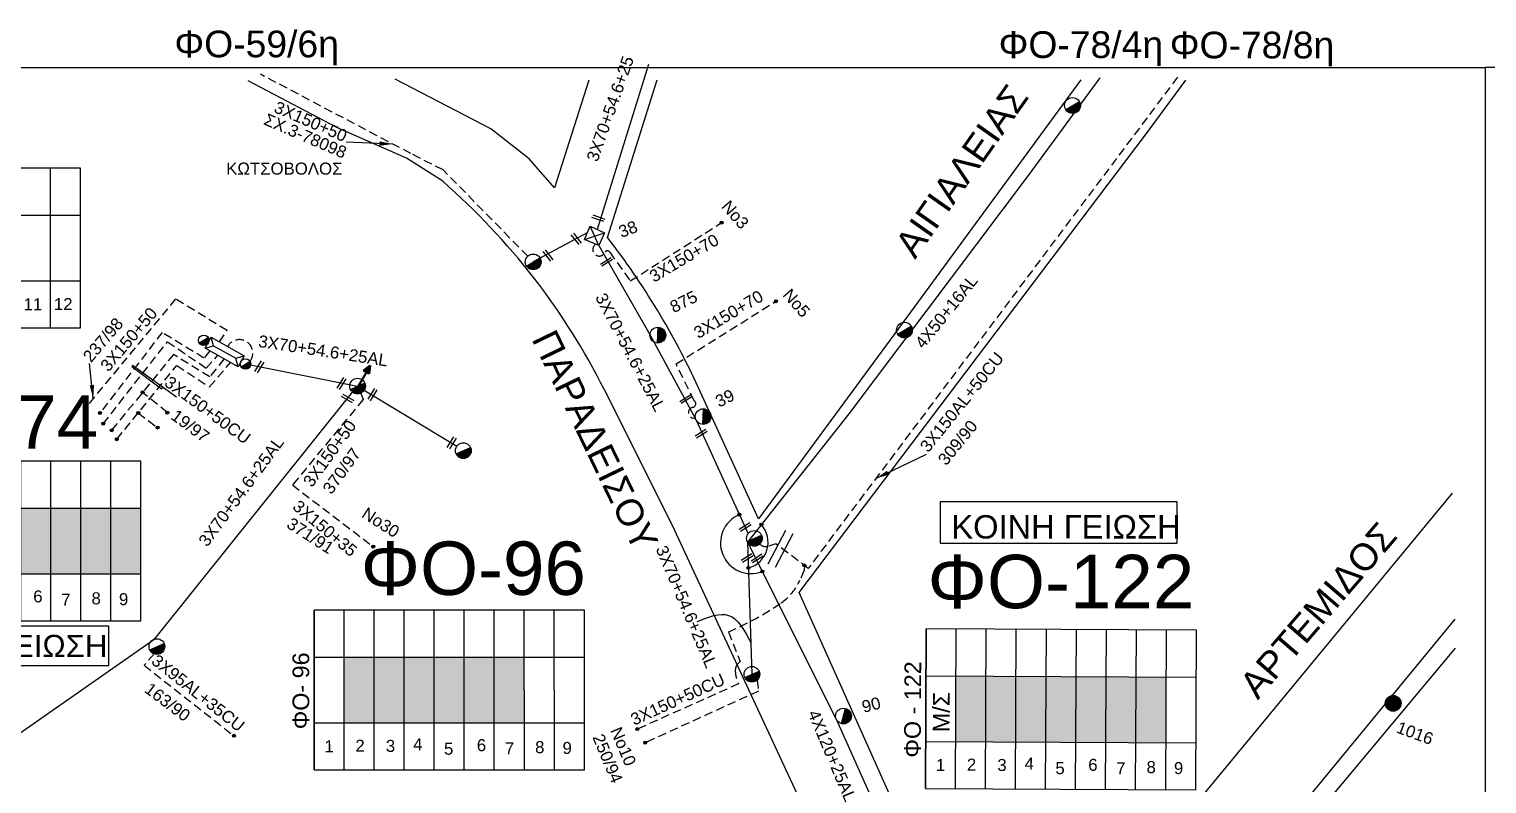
# Model space of a CAD drawing. Header units: millimetres. Extents: x 918 to 3138, y 719 to 1759.
# Drawn here: x 2747.2 to 2965.6, y 1638 to 1751 of the extents above; entities that cross this region are included whole.
import ezdxf
from ezdxf.enums import TextEntityAlignment as Align

# ---------------------------------------------------------------- set-up
doc = ezdxf.new("R2010")
doc.units = ezdxf.units.MM
doc.header["$LTSCALE"] = 0.5
doc.linetypes.add('DASHED', pattern=[19.05, 12.7, -6.35])
for name, color, linetype in [('Άγνωστα', 7, 'Continuous'), ('Ασφαλειοκιβώτια Χ.Τ 12 αναχωρήσεων', 7, 'Continuous'), ('Ασφαλειοκιβώτια Χ.Τ 9 αναχωρήσεων', 7, 'Continuous'), ('Γυμνά εναέρια ΧΤ και ΦΟΠ (3Φ)   4x50+16AL', 7, 'Continuous'), ('Επίτονοι', 7, 'Continuous'), ('Επιγραφές - Σχήματα', 7, 'Continuous'), ('Καλώδια ΧΤ   3x150+50AL', 7, 'DASHED'), ('Καλώδια ΧΤ   3x150+50CU', 7, 'DASHED'), ('Καλώδια ΧΤ   3x150+70AL', 7, 'DASHED'), ('Καλώδια ΧΤ   3x150AL+50CU', 7, 'DASHED'), ('Μηχανική τομή', 7, 'Continuous'), ('Στύλος Ξύλινος', 7, 'Continuous'), ('Στύλος Ξύλινος @ 1', 7, 'Continuous'), ('Στύλος ΦΜ', 7, 'Continuous'), ('Στύλος ΦΜ @ 1', 7, 'Continuous'), ('Συνδέσεις', 7, 'Continuous'), ('Συνεστραμμένα ΧΤ   3x70+54.6+25 AL', 7, 'SYN_LINE'), ('Τομή', 7, 'Continuous'), ('Υποσταθμός εναέριος 2 στύλων', 7, 'Continuous'), ('Υποσταθμός πόλεως', 7, 'Continuous'), ('Υπόβαθρο ΔΕΗ', 7, 'Continuous'), ('Υπόγεια καλώδια Παροχών ΧΤ   4x6', 7, 'DASHED')]:
    doc.layers.add(name, color=color, linetype=linetype)
doc.styles.add('arial', font='ARIAL.TTF')
doc.styles.get("Standard").update_dxf_attribs({"font": 'ARIAL.TTF'})
doc.linetypes.add('SYN_LINE', pattern='A,0.5,-0.0001,["/\\/\\/\\/",Standard,S=0.1,R=0,X=0,Y=-0.05],-0.25', length=0.7501)
doc.dimstyles.new('ISO-25', dxfattribs={"dimtxt": 2.5, "dimasz": 2.5, "dimexe": 1.25, "dimexo": 0.625, "dimtad": 1, "dimtxsty": 'Standard', "dimcen": 2.5, "dimadec": 0, "dimazin": 0, "dimtfac": 1, "dimtmove": 0, "dimatfit": 3, "dimfxl": 1, "dimarcsym": 0})

# ---------------------------------------------------------------- blocks, each defined once
blk = doc.blocks.new('ΑΣΦΑΛΕΙΟΚΙΒΩΤΙΟ ΥΠΟΣΤΑΘΜΟΥ 9 ΑΝΑΧΩΡΗΣΕΩΝ')
at = {"layer": 'Ασφαλειοκιβώτια Χ.Τ 9 αναχωρήσεων', "ltscale": 40}
for p, q in [((-23.8, 40.36), (24.02, 40.36)), ((-9.72, 40.36), (-9.72, -40.64)), ((9.94, 40.36), (9.94, -40.64)), ((-23.8, 31.36), (24.02, 31.36)), ((-23.8, 22.36), (24.02, 22.36)), ((-23.8, 13.36), (24.02, 13.36)), ((-23.8, 4.36), (24.02, 4.36)), ((-23.8, -4.64), (24.02, -4.64)), ((-23.8, -13.64), (24.02, -13.64)), ((-23.8, -22.64), (24.02, -22.64)), ((-23.8, -31.64), (24.02, -31.64))]:
    blk.add_line(p, q, dxfattribs=at)
at = {"layer": 'Ασφαλειοκιβώτια Χ.Τ 9 αναχωρήσεων'}
blk.add_lwpolyline([(-23.8, -40.64), (24.02, -40.64), (24.02, 40.36), (-23.8, 40.36)], close=True, dxfattribs=at)
for s, p in [('1', (-18.54, 37.25)), ('2', (-18.39, 27.98)), ('3', (-18.45, 18.85)), ('4', (-17.96, 10.67)), ('5', (-19.3, 1.44)), ('6', (-18.25, -8.4)), ('7', (-19.23, -16.79)), ('8', (-18.84, -25.86)), ('9', (-19.09, -34.08))]:
    blk.add_text(s, height=3.6, rotation=270, dxfattribs=at).set_placement(p)
at = {"layer": 'Ασφαλειοκιβώτια Χ.Τ 9 αναχωρήσεων', "ltscale": 40}
for tag, height, p in [('ΟΝΟΜΑ', 5, (-0.16, 44.31)), ('ΚΕΙΜΕΝΟ 1', 2, (17.06, 35.59)), ('ΚΕΙΜΕΝΟ 2', 2, (17.06, 26.88)), ('ΚΕΙΜΕΝΟ 3', 2, (17.06, 17.69)), ('ΚΕΙΜΕΝΟ 4', 2, (17.06, 8.71)), ('ΚΕΙΜΕΝΟ 5', 2, (17.06, -0.13)), ('ΚΕΙΜΕΝΟ 6', 2, (17.06, -9.05)), ('ΚΕΙΜΕΝΟ 7', 2, (17.06, -18.13)), ('ΚΕΙΜΕΝΟ 8', 2, (17.06, -26.85)), ('ΚΕΙΜΕΝΟ 9', 2, (17.06, -35.99)), ('ΣΧ', 2, (-0.1, -42.64))]:
    blk.add_attdef(tag, text='', height=height, dxfattribs=at).set_placement(p, align=Align.MIDDLE_CENTER)
blk = doc.blocks.new('ΑΣΦΑΛΕΙΟΚΙΒΩΤΙΟ ΥΠΟΣΤΑΘΜΟΥ 12 ΑΝΑΧΩΡΗΣΕΩΝ')
at = {"layer": 'Ασφαλειοκιβώτια Χ.Τ 12 αναχωρήσεων', "ltscale": 40}
for p, q in [((-23.91, 54), (23.91, 54)), ((-9.83, 54), (-9.83, -54)), ((9.83, 54), (9.83, -54)), ((-23.91, 45), (23.91, 45)), ((-23.91, 36), (23.91, 36)), ((-23.91, 27), (23.91, 27)), ((-23.91, 18), (23.91, 18)), ((-23.91, 9), (23.91, 9)), ((-23.91, 0), (23.91, 0)), ((-23.91, -9), (23.91, -9)), ((-23.91, -18), (23.91, -18)), ((-23.91, -27), (23.91, -27)), ((-23.91, -36), (23.91, -36)), ((-23.91, -45), (23.91, -45))]:
    blk.add_line(p, q, dxfattribs=at)
at = {"layer": 'Ασφαλειοκιβώτια Χ.Τ 12 αναχωρήσεων'}
blk.add_lwpolyline([(-23.91, -54), (23.91, -54), (23.91, 54), (-23.91, 54)], close=True, dxfattribs=at)
for s, rotation, p in [('1', 268.1711, (-18.47, 50.89)), ('2', 270, (-18.28, 41.31)), ('3', 270, (-18.64, 32.9)), ('4', 270, (-18.51, 23.46)), ('5', 270, (-18.85, 14.47)), ('6', 270, (-18.58, 5.55)), ('7', 270, (-18.96, -2.63)), ('8', 270, (-18.53, -11.78)), ('9', 270, (-18.88, -21.26)), ('10', 270, (-18.53, -27.97)), ('11', 270, (-18.67, -36.95)), ('12', 270, (-18.64, -46.02))]:
    blk.add_text(s, height=3.6, rotation=rotation, dxfattribs=at).set_placement(p)
at = {"layer": 'Ασφαλειοκιβώτια Χ.Τ 12 αναχωρήσεων', "ltscale": 40}
for tag, height, p in [('ΟΝΟΜΑ', 5, (0.11, 57.89)), ('ΚΕΙΜΕΝΟ 1', 2, (17.33, 49.23)), ('ΚΕΙΜΕΝΟ 2', 2, (17.33, 40.53)), ('ΚΕΙΜΕΝΟ 3', 2, (17.33, 31.39)), ('ΚΕΙΜΕΝΟ 4', 2, (17.33, 22.41)), ('ΚΕΙΜΕΝΟ 5', 2, (17.33, 13.57)), ('ΚΕΙΜΕΝΟ 6', 2, (17.33, 4.65)), ('ΚΕΙΜΕΝΟ 7', 2, (17.33, -4.42)), ('ΚΕΙΜΕΝΟ 8', 2, (17.33, -13.15)), ('ΚΕΙΜΕΝΟ 9', 2, (17.33, -22.28)), ('ΚΕΙΜΕΝΟ 10', 2, (17.33, -31.5)), ('ΚΕΙΜΕΝΟ 11', 2, (17.33, -40.57)), ('ΚΕΙΜΕΝΟ 12', 2, (17.33, -49.5)), ('ΣΧ', 2, (0.17, -56.08))]:
    blk.add_attdef(tag, text='', height=height, dxfattribs=at).set_placement(p, align=Align.MIDDLE_CENTER)
blk = doc.blocks.new('ΜΗΧΑΝΙΚΗ ΤΟΜΗ')
at = {"layer": 'Μηχανική τομή', "ltscale": 40}
for p, q in [((-1.89, 0.78), (1.89, 0.78)), ((1.89, 0), (-1.89, 0))]:
    blk.add_line(p, q, dxfattribs=at)
blk = doc.blocks.new('ΥΠΑΡΧΩΝ ΤΣΙΜΕΝΤΕΝΙΟΣ ΣΤΥΛΟΣ')
at = {"layer": 'Στύλος ΦΜ'}
blk.add_hatch(color=7, dxfattribs=at).paths.add_polyline_path([(-1.29, -2.28, 0.574793), (2.62, 0, 0.268822), (1.3, 2.27)])
at = {"layer": 'Στύλος ΦΜ', "color": 7}
blk.add_line((-1.29, -2.28), (1.3, 2.27), dxfattribs=at)
blk.add_circle((0, 0), 2.62, dxfattribs=at)
at = {"layer": 'Στύλος ΦΜ', "flags": 4}
for tag, p in [('ΑΡΙΘΜΟΣ', (-4.68, 8.05)), ('ΤΥΠΟΣ', (-4.91, 3.03))]:
    blk.add_attdef(tag, p, '', height=4, dxfattribs=at)
blk = doc.blocks.new('ΥΠΑΡΧΩΝ ΞΥΛΙΝΟΣ ΣΤΥΛΟΣ')
at = {"layer": 'Στύλος Ξύλινος'}
h = blk.add_hatch(color=7, dxfattribs=at)
h.paths.add_polyline_path([(-2.62, 0, 0.270008), (-1.29, -2.28), (1.3, 2.27, 0.576266)])
h.paths.add_polyline_path([(-1.29, -2.28, 0.574793), (2.62, 0, 0.268822), (1.3, 2.27)])
at = {"layer": 'Στύλος Ξύλινος', "color": 7}
blk.add_line((-1.29, -2.28), (1.3, 2.27), dxfattribs=at)
blk.add_circle((0, 0), 2.62, dxfattribs=at)
at = {"layer": 'Στύλος Ξύλινος', "flags": 4}
for tag, p in [('ΑΡΙΘΜΟΣ', (-4.91, 8.6)), ('ΤΥΠΟΣ', (-4.85, 3.39))]:
    blk.add_attdef(tag, p, '', height=4, dxfattribs=at)
blk = doc.blocks.new('ΥΠΟΣΤΑΘΜΟΣ ΕΝΑΕΡΙΟΣ ΕΠΙ 2 ΣΤΥΛΩΝ')
at = {"layer": 'Υποσταθμός εναέριος 2 στύλων', "linetype": 'Continuous'}
for points in [[(-11.97, -2.11, 0.574793), (-8.45, -0.07, 0.268822), (-9.64, 1.98)], [(9.68, -2.15, 0.574793), (13.19, -0.1, 0.268822), (12.01, 1.95)]]:
    blk.add_hatch(color=256, dxfattribs=at).paths.add_polyline_path(points)
for p, q in [((-11.97, -2.11), (-9.64, 1.98)), ((9.68, -2.15), (12.01, 1.95))]:
    blk.add_line(p, q, dxfattribs=at)
for centre in [(-10.81, -0.07), (10.84, -0.1)]:
    blk.add_circle(centre, 2.36, dxfattribs=at)
at = {"layer": 'Υποσταθμός πόλεως', "linetype": 'Continuous', "ltscale": 40}
blk.add_lwpolyline([(-8.57, 2.82), (8.57, 2.82), (8.57, -2.82), (-8.57, -2.82)], close=True, dxfattribs=at)
for points in [[(-5.75, 0), (-8.57, 2.82)], [(-8.57, -2.82), (-5.75, 0)], [(-5.75, 0), (5.75, 0)], [(5.75, 0), (8.57, 2.82)], [(8.57, -2.82), (5.75, 0)]]:
    blk.add_lwpolyline(points, dxfattribs=at)
at = {"layer": 'Υποσταθμός εναέριος 2 στύλων', "ltscale": 40, "flags": 1}
for tag, p in [('ΜΕΤΑΣΧΗΜΑΤΙΣΜΟΣ', (14.09, 2.51)), ('ΙΣΧΥΣ', (14.07, -0.28)), ('ΑΡΙΘΜΟΣ', (14.19, -3))]:
    blk.add_attdef(tag, p, '', height=1.8, dxfattribs=at)
blk = doc.blocks.new('ΤΟΜΗ')
at = {"layer": 'Τομή', "ltscale": 40}
for p, q in [((-5.68, 0), (5.68, 0)), ((5.68, -2.33), (-5.68, -2.33))]:
    blk.add_line(p, q, dxfattribs=at)
blk = doc.blocks.new('ΕΠΙΤΟΝΟΣ')
at = {"layer": 'Επίτονοι', "lineweight": 40, "ltscale": 40}
blk.add_hatch(color=256, dxfattribs=at).paths.add_polyline_path([(-1.13, 6.47), (0, 9.1), (1.13, 6.47)])
for p, q in [((-1.13, 6.47), (0, 9.1)), ((1.13, 6.47), (-1.13, 6.47)), ((-1.13, 6.47), (0, 6.47)), ((0, 9.1), (1.13, 6.47)), ((0, 6.47), (0, 0))]:
    blk.add_line(p, q, dxfattribs=at)
blk = doc.blocks.new('_ΣΥΝΔΕΣΗ')
at = {"layer": 'Συνδέσεις', "linetype": 'SYN_LINE', "ltscale": 40}
blk.add_hatch(color=256, dxfattribs=at).paths.add_polyline_path([(0.5, -0.01, 1), (-0.5, -0.01, 1)])
at = {"layer": 'Συνδέσεις'}
blk.add_circle((0, -0.01), 0.5, dxfattribs=at)

msp = doc.modelspace()

# ---------------------------------------------------------------- hatches: boundary and pattern name
at = {"layer": 'Ασφαλειοκιβώτια Χ.Τ 9 αναχωρήσεων', "ltscale": 40}
for color, points in [(85, [(2745.94, 1679.26), (2745.93, 1669.43), (2750.43, 1669.43), (2750.44, 1679.26)]), (6, [(2750.44, 1679.26), (2750.43, 1669.43), (2754.93, 1669.43), (2754.94, 1679.26)]), (27, [(2754.94, 1679.26), (2754.93, 1669.43), (2759.43, 1669.43), (2759.44, 1679.26)]), (62, [(2759.44, 1679.26), (2759.43, 1669.43), (2763.93, 1669.43), (2763.94, 1679.25)]), (133, [(2794.39, 1656.96), (2794.39, 1647.14), (2798.89, 1647.14), (2798.89, 1656.97)]), (1, [(2798.89, 1656.97), (2798.89, 1647.14), (2803.39, 1647.14), (2803.39, 1656.97)]), (2, [(2803.39, 1656.97), (2803.39, 1647.14), (2807.89, 1647.14), (2807.89, 1656.97)]), (6, [(2807.89, 1656.97), (2807.89, 1647.14), (2812.39, 1647.14), (2812.39, 1656.97)]), (30, [(2812.39, 1656.97), (2812.39, 1647.14), (2816.89, 1647.14), (2816.89, 1656.97)]), (5, [(2816.89, 1656.97), (2816.89, 1647.14), (2821.39, 1647.15), (2821.39, 1656.97)]), (5, [(2886.07, 1654.14), (2886.01, 1644.32), (2890.51, 1644.29), (2890.57, 1654.12)]), (85, [(2890.57, 1654.12), (2890.51, 1644.29), (2895.01, 1644.27), (2895.07, 1654.1)]), (6, [(2895.07, 1654.1), (2895.01, 1644.27), (2899.51, 1644.25), (2899.57, 1654.07)]), (2, [(2899.57, 1654.07), (2899.51, 1644.25), (2904.01, 1644.22), (2904.07, 1654.05)]), (30, [(2904.07, 1654.05), (2904.01, 1644.22), (2908.51, 1644.2), (2908.57, 1654.03)]), (133, [(2908.57, 1654.03), (2908.51, 1644.2), (2913.01, 1644.18), (2913.07, 1654)])]:
    msp.add_hatch(color=color, dxfattribs=at).paths.add_polyline_path(points)
at = {"layer": 'Υπόγεια καλώδια Παροχών ΧΤ   4x6', "linetype": 'DASHED', "ltscale": 0.2}
h = msp.add_hatch(color=1, dxfattribs=at)
h.dxf.hatch_style = 1
h.paths.add_polyline_path([(2917.57, 1653.98), (2913.07, 1654), (2913.01, 1644.18), (2917.51, 1644.15)])

# ---------------------------------------------------------------- linework, layer by layer
at = {"layer": 'Άγνωστα'}
for points in [[(2830.4, 1719.51), (2831.25, 1721.53), (2833.4, 1720.5), (2832.53, 1718.59), (2830.4, 1719.51)], [(2832.53, 1718.59), (2831.25, 1721.53)], [(2830.4, 1719.51), (2833.4, 1720.5)]]:
    msp.add_lwpolyline(points, dxfattribs=at)
at = {"layer": 'Άγνωστα', "color": 30, "linetype": 'SYN_LINE', "ltscale": 10}
msp.add_lwpolyline([(2830.82, 1720.52), (2822.72, 1716.16)], dxfattribs=at)
at = {"layer": 'Άγνωστα', "color": 133, "linetype": 'DASHED', "ltscale": 0.2}
for points in [[(2796.88, 1696.48), (2797.25, 1695.56), (2786.65, 1682.75)], [(2786.65, 1682.75), (2798.75, 1673.52)], [(2765.92, 1657.45), (2764.42, 1655.74), (2777.88, 1645.18)]]:
    msp.add_lwpolyline(points, dxfattribs=at)
at = {"layer": 'Γυμνά εναέρια ΧΤ και ΦΟΠ (3Φ)   4x50+16AL', "color": 1, "ltscale": 40}
msp.add_lwpolyline([(2907.61, 1743.75), (2896.87, 1729.1), (2870.03, 1693.41), (2854.83, 1674.18), (2854.83, 1674.18)], dxfattribs=at)
at = {"layer": 'Επιγραφές - Σχήματα'}
msp.add_lwpolyline([(936.87, 1745.25), (2965.33, 1745.25), (2965.33, 743.52), (936.87, 743.52)], close=True, dxfattribs=at)
at = {"layer": 'Επιγραφές - Σχήματα', "ltscale": 10}
msp.add_lwpolyline([(2965.33, 743.52), (3137.57, 743.52), (3137.57, 1745.25), (2965.33, 1745.25)], dxfattribs=at)
at = {"layer": 'Επιγραφές - Σχήματα', "ltscale": 0.2}
msp.add_lwpolyline([(2769.28, 1695.92), (2762.7, 1700.62), (2762.57, 1700.47), (2767.04, 1697.16), (2767.22, 1697.4)], dxfattribs=at)
at = {"layer": 'Επιγραφές - Σχήματα', "color": 190}
for points in [[(2883.7, 1674.03), (2919.22, 1674.03), (2919.22, 1680.21), (2883.7, 1680.21)], [(2725.25, 1655.7), (2759.12, 1655.7), (2759.12, 1661.59), (2725.25, 1661.59)]]:
    msp.add_lwpolyline(points, close=True, dxfattribs=at)
at = {"layer": 'Επιγραφές - Σχήματα', "color": 133, "linetype": 'DASHED', "ltscale": 0.2}
msp.add_arc((2778.71, 1702.51), 2.01, 321.6663, 151.1193, dxfattribs=at)
at = {"layer": 'Επιγραφές - Σχήματα', "color": 7, "linetype": 'Continuous', "ltscale": 0.2}
for centre, radius, start, end in [((2855.36, 1674.06), 4.58, 112.454, 291.3956), ((2853.93, 1674.16), 3.98, 285.0166, 41.5706)]:
    msp.add_arc(centre, radius, start, end, dxfattribs=at)
msp.add_spline([(2847.31, 1662.31), (2852, 1663.22), (2855.33, 1659.15)], degree=3, dxfattribs=at)
at = {"layer": 'Καλώδια ΧΤ   3x150+50AL', "color": 30, "linetype": 'DASHED', "ltscale": 0.2}
msp.add_lwpolyline([(2821.9, 1717.01), (2809.24, 1729.93), (2804.39, 1732.38), (2781.88, 1744.26)], dxfattribs=at)
at = {"layer": 'Καλώδια ΧΤ   3x150+50AL', "color": 5, "ltscale": 0.2}
msp.add_lwpolyline([(2775.73, 1704.18), (2776.85, 1705.89), (2769.14, 1710.61), (2755.71, 1694.39)], dxfattribs=at)
at = {"layer": 'Καλώδια ΧΤ   3x150+50CU', "color": 6, "ltscale": 0.2}
msp.add_line((2767.9, 1693.58), (2764.19, 1696.61), dxfattribs=at)
at = {"layer": 'Καλώδια ΧΤ   3x150+50CU', "color": 1, "ltscale": 0.2}
msp.add_lwpolyline([(2774.29, 1702.84), (2773.4, 1701.76), (2767.12, 1705.57), (2757.81, 1693.53)], dxfattribs=at)
at = {"layer": 'Καλώδια ΧΤ   3x150+50CU', "color": 2, "ltscale": 0.2}
msp.add_lwpolyline([(2758.3, 1691.93), (2767.94, 1704.2), (2773.75, 1700.24), (2775.47, 1702.17)], dxfattribs=at)
at = {"layer": 'Καλώδια ΧΤ   3x150+50CU', "color": 6, "ltscale": 0.2}
msp.add_lwpolyline([(2776.4, 1701.65), (2774.27, 1698.94), (2768.84, 1702.3), (2759.57, 1690.95)], dxfattribs=at)
at = {"layer": 'Καλώδια ΧΤ   3x150+50CU', "color": 30, "ltscale": 0.2}
for points in [[(2760.32, 1689.6), (2769.32, 1700.62), (2774.23, 1697.44), (2777.37, 1701.1)], [(2763.54, 1693.54), (2766.44, 1691.34)]]:
    msp.add_lwpolyline(points, dxfattribs=at)
at = {"layer": 'Καλώδια ΧΤ   3x150+50CU', "color": 173, "ltscale": 0.2}
msp.add_lwpolyline([(2863.35, 1670.7), (2863.33, 1669.97), (2862.68, 1668.5, -0.139673), (2859.87, 1665.1, -0.047994), (2851.97, 1660.73), (2853.75, 1656.3), (2853.39, 1655.96, 0.19899), (2853, 1655.04, 0.126338), (2853.49, 1652.97), (2838.3, 1646.17)], format="xyb", dxfattribs=at)
at = {"layer": 'Καλώδια ΧΤ   3x150+50CU', "color": 1, "linetype": 'DASHED', "ltscale": 0.2}
msp.add_lwpolyline([(2856.27, 1653.52), (2856.47, 1651.87), (2839.51, 1644.14)], dxfattribs=at)
at = {"layer": 'Καλώδια ΧΤ   3x150+70AL', "color": 85, "linetype": 'DASHED', "ltscale": 0.2}
for points in [[(2832.08, 1718.79, 1.321911), (2833.49, 1717.6, -0.642966), (2834.18, 1717.6), (2837.27, 1713.3), (2850.95, 1722.05)], [(2847.05, 1692.67), (2846.65, 1692.75, -0.818857), (2846.65, 1694.39, 0.672795), (2846.84, 1695.37), (2844.12, 1700.89), (2859.08, 1710.26)]]:
    msp.add_lwpolyline(points, format="xyb", dxfattribs=at)
at = {"layer": 'Καλώδια ΧΤ   3x150AL+50CU', "color": 173, "ltscale": 0.2}
msp.add_lwpolyline([(2919.26, 1743.82), (2863.93, 1670.25), (2859.08, 1673.93), (2858.03, 1673.58, -0.284564), (2856.68, 1673.9, -2.412913)], format="xyb", dxfattribs=at)
at = {"layer": 'Συνεστραμμένα ΧΤ   3x70+54.6+25 AL', "color": 1, "ltscale": 15}
msp.add_line((2854.83, 1674.18), (2855.49, 1654.4), dxfattribs=at)
at = {"layer": 'Συνεστραμμένα ΧΤ   3x70+54.6+25 AL', "color": 85, "ltscale": 20}
msp.add_lwpolyline([(2839.98, 1745.74), (2832.32, 1721.02)], dxfattribs=at)
at = {"layer": 'Συνεστραμμένα ΧΤ   3x70+54.6+25 AL', "color": 85, "ltscale": 15}
for points in [[(2832.53, 1718.59), (2840.21, 1705.28), (2847.05, 1692.67)], [(2847.2, 1692.34), (2854.91, 1675.44)], [(2854.79, 1674.26), (2868.17, 1647.58), (2879.54, 1622.13), (2888.58, 1604.17)]]:
    msp.add_lwpolyline(points, dxfattribs=at)
at = {"layer": 'Συνεστραμμένα ΧΤ   3x70+54.6+25 AL', "color": 133, "ltscale": 20}
for points in [[(2780.39, 1700.75), (2796.41, 1697.56), (2811.29, 1688.58)], [(2735.19, 1638.19), (2766.05, 1659.69), (2795.67, 1696.64)], [(2889.66, 1604.32), (2924.22, 1618.17), (2960.85, 1662.67)]]:
    msp.add_lwpolyline(points, dxfattribs=at)
at = {"layer": 'Υπόβαθρο ΔΕΗ'}
for points in [[(2681.85, 1487.72), (2719.37, 1476.27), (2720.43, 1476.1), (2731.35, 1515.14), (2741.69, 1552.11), (2756.54, 1607.4), (2769.86, 1597.12), (2782.35, 1588.55, 0.11908), (2790.35, 1585.5), (2808.3, 1594.55), (2835.38, 1607.96), (2867.87, 1624.48), (2843.53, 1676.77), (2833.38, 1696.99, 0.097629), (2809.16, 1728.23), (2803.74, 1731.67), (2793.4, 1736.24), (2780.03, 1743.26)], [(2904.75, 1743.43), (2878.17, 1707.11), (2856.46, 1677.7), (2847.49, 1697.29, 0.057403), (2833.86, 1719.81), (2841.27, 1743.44)]]:
    msp.add_lwpolyline(points, format="xyb", dxfattribs=at)
for points in [[(2831.04, 1743.37), (2825.93, 1727.24), (2822.11, 1731.57), (2816.36, 1736.1), (2802.02, 1743.54)], [(2960.39, 1681.54), (2902.62, 1611.57), (2886.58, 1613.05), (2862.56, 1666.66), (2914.44, 1735.21), (2920.5, 1743.38)], [(2960.67, 1602.16), (2946.86, 1605.18), (2919.96, 1609.29), (2960.9, 1658.33)]]:
    msp.add_lwpolyline(points, dxfattribs=at)

# ---------------------------------------------------------------- block references
at = {"layer": 'Ασφαλειοκιβώτια Χ.Τ 12 αναχωρήσεων', "xscale": 0.5, "yscale": 0.5, "zscale": 0.5, "rotation": 90}
msp.add_blockref('ΑΣΦΑΛΕΙΟΚΙΒΩΤΙΟ ΥΠΟΣΤΑΘΜΟΥ 12 ΑΝΑΧΩΡΗΣΕΩΝ', (2727.9, 1718.26), dxfattribs=at).add_auto_attribs({'ΟΝΟΜΑ': 'ΦΟ-174'})
at = {"layer": 'Ασφαλειοκιβώτια Χ.Τ 9 αναχωρήσεων', "color": 6, "ltscale": 40, "xscale": 0.4999999999999994, "yscale": 0.4999999999999994, "zscale": 0.4999999999999994, "rotation": 89.99252312728778}
msp.add_blockref('ΑΣΦΑΛΕΙΟΚΙΒΩΤΙΟ ΥΠΟΣΤΑΘΜΟΥ 9 ΑΝΑΧΩΡΗΣΕΩΝ', (2743.62, 1674.29), dxfattribs=at).add_auto_attribs({'ΟΝΟΜΑ': 'ΦΟ - 74'})
at = {"layer": 'Ασφαλειοκιβώτια Χ.Τ 9 αναχωρήσεων', "xscale": 0.4999999999999998, "yscale": 0.4999999999999998, "zscale": 0.4999999999999998}
for p, rotation, values in [((2810.07, 1652), 90.02243284770461, {'ΟΝΟΜΑ': 'ΦΟ- 96'}), ((2901.72, 1649.09), 89.70135055606067, {'ΟΝΟΜΑ': 'ΦΟ - 122'})]:
    msp.add_blockref('ΑΣΦΑΛΕΙΟΚΙΒΩΤΙΟ ΥΠΟΣΤΑΘΜΟΥ 9 ΑΝΑΧΩΡΗΣΕΩΝ', p, dxfattribs=dict(at, rotation=rotation)).add_auto_attribs(values)
at = {"layer": 'Επίτονοι', "xscale": 0.4499999999997935, "yscale": 0.4499999999997935, "zscale": 0.4499999999997935, "rotation": 330.0805009416515}
msp.add_blockref('ΕΠΙΤΟΝΟΣ', (2796.27, 1697.11), dxfattribs=at)
at = {"layer": 'Μηχανική τομή'}
for p, xscale, yscale, zscale, rotation in [((2832.55, 1722.88), 0.4999999999999994, 0.4999999999999994, 0.4999999999999994, 160.985124401822), ((2829.32, 1719.73), 0.4999999999999995, 0.4999999999999995, 0.4999999999999995, 128.0493254744149), ((2825.1, 1717.23), 0.4999999999999995, 0.4999999999999995, 0.4999999999999995, 128.0493254744149), ((2833.82, 1716), 0.4999999999999995, 0.4999999999999995, 0.4999999999999995, 32.19038683362808), ((2781.53, 1700.56), 0.500000000000199, 0.500000000000199, 0.500000000000199, 238.0289463807884), ((2793.84, 1698.04), 0.500000000000199, 0.500000000000199, 0.500000000000199, 238.0289463807884), ((2798.48, 1696.38), 0.500000000000199, 0.500000000000199, 0.500000000000199, 238.0289463807884), ((2794.83, 1695.53), 0.4999999999999997, 0.4999999999999997, 0.4999999999999997, 330.8290468552934), ((2845.68, 1695.44), 0.4999999999999995, 0.4999999999999995, 0.4999999999999995, 32.19038683362808), ((2848, 1690.27), 0.4999999999999993, 0.4999999999999993, 0.4999999999999993, 32.19038683362811), ((2810.33, 1689.17), 0.500000000000199, 0.500000000000199, 0.500000000000199, 238.0289463807884), ((2854.6, 1676.29), 0.4999999999999995, 0.4999999999999995, 0.4999999999999995, 32.19038683362808), ((2854.87, 1671.65), 0.4999999999999995, 0.4999999999999995, 0.4999999999999995, 32.19038683362808), ((2856.37, 1671.58), 0.4999999999999995, 0.4999999999999995, 0.4999999999999995, 32.19038683362808)]:
    msp.add_blockref('ΜΗΧΑΝΙΚΗ ΤΟΜΗ', p, dxfattribs=dict(at, xscale=xscale, yscale=yscale, zscale=zscale, rotation=rotation))
at = {"layer": 'Στύλος Ξύλινος @ 1', "ltscale": 40}
ref = msp.add_blockref('ΥΠΑΡΧΩΝ ΞΥΛΙΝΟΣ ΣΤΥΛΟΣ', (2951.56, 1650.05), dxfattribs=dict(at, xscale=0.4499999999998179, yscale=0.4499999999998179, zscale=0.4499999999998179, rotation=339.86472272852))
ref.add_attrib('ΤΥΠΟΣ', '1016', (2951.9, 1645.71), dxfattribs={"layer": 'Στύλος Ξύλινος', "height": 1.8, "rotation": 339.8647, "flags": 4})
at = {"layer": 'Στύλος ΦΜ @ 1', "ltscale": 40}
for p, xscale, yscale, zscale, rotation in [((2903.52, 1739.58), 0.4499999999998181, 0.4499999999998181, 0.4499999999998181, 329.4999534400037), ((2822.72, 1716.16), 0.4499999999998181, 0.4499999999998181, 0.4499999999998181, 331.8094651412195), ((2878.34, 1705.94), 0.4499999999998181, 0.4499999999998181, 0.4499999999998181, 329.4999534400037), ((2796.41, 1697.56), 0.449999999999818, 0.449999999999818, 0.449999999999818, 323.95426947728), ((2812.25, 1687.89), 0.449999999999818, 0.449999999999818, 0.449999999999818, 323.95426947728), ((2855.86, 1674.75), 0.449999999999818, 0.449999999999818, 0.449999999999818, 323.95426947728), ((2766.34, 1658.55), 0.449999999999818, 0.449999999999818, 0.449999999999818, 323.95426947728), ((2855.49, 1654.4), 0.449999999999818, 0.449999999999818, 0.449999999999818, 323.95426947728)]:
    msp.add_blockref('ΥΠΑΡΧΩΝ ΤΣΙΜΕΝΤΕΝΙΟΣ ΣΤΥΛΟΣ', p, dxfattribs=dict(at, xscale=xscale, yscale=yscale, zscale=zscale, rotation=rotation))
ref = msp.add_blockref('ΥΠΑΡΧΩΝ ΤΣΙΜΕΝΤΕΝΙΟΣ ΣΤΥΛΟΣ', (2841.39, 1705.19), dxfattribs=dict(at, xscale=0.4499999999998181, yscale=0.4499999999998181, zscale=0.4499999999998181, rotation=26.66649772415477))
ref.add_attrib('ΤΥΠΟΣ', '875', (2843.78, 1708.46), dxfattribs={"layer": 'Στύλος ΦΜ', "height": 1.8, "rotation": 26.6665, "flags": 4})
ref = msp.add_blockref('ΥΠΑΡΧΩΝ ΤΣΙΜΕΝΤΕΝΙΟΣ ΣΤΥΛΟΣ', (2848.19, 1692.99), dxfattribs=dict(at, xscale=0.4499999999998181, yscale=0.4499999999998181, zscale=0.4499999999998181, rotation=26.66649772415477))
ref.add_attrib('ΤΥΠΟΣ', '39', (2850.58, 1694.32), dxfattribs={"layer": 'Στύλος ΦΜ', "height": 1.8, "rotation": 26.6665, "flags": 4})
ref = msp.add_blockref('ΥΠΑΡΧΩΝ ΤΣΙΜΕΝΤΕΝΙΟΣ ΣΤΥΛΟΣ', (2869.21, 1648.14), dxfattribs=dict(at, xscale=0.4499999999998181, yscale=0.4499999999998181, zscale=0.4499999999998181, rotation=14.44159575339709))
ref.add_attrib('ΤΥΠΟΣ', '90', (2872.23, 1648.61), dxfattribs={"layer": 'Στύλος ΦΜ', "height": 1.8, "rotation": 14.4416, "flags": 4})
at = {"layer": 'Συνδέσεις', "xscale": 0.4500000000002728, "yscale": 0.4500000000002728, "zscale": 0.4500000000002728}
for p in [(2850.95, 1722.05), (2859.08, 1710.27), (2764.19, 1696.62), (2755.72, 1694.4), (2757.81, 1693.54), (2763.54, 1693.54), (2767.9, 1693.58), (2758.3, 1691.94), (2759.57, 1690.95), (2766.44, 1691.35), (2760.33, 1689.61), (2853.61, 1678.31), (2856.91, 1676.81), (2798.75, 1673.52), (2863.35, 1670.7), (2854.96, 1670.33), (2857.03, 1669.8), (2777.88, 1645.19), (2838.3, 1646.19), (2839.51, 1644.16)]:
    msp.add_blockref('_ΣΥΝΔΕΣΗ', p, dxfattribs=at)
at = {"layer": 'Τομή', "xscale": 0.5, "yscale": 0.5, "zscale": 0.5, "rotation": 62.21792516015098}
msp.add_blockref('ΤΟΜΗ', (2859.26, 1673.45), dxfattribs=at)
at = {"layer": 'Υποσταθμός εναέριος 2 στύλων', "xscale": 0.3322298510046598, "yscale": 0.3322298510046598, "zscale": 0.3322298510046598, "rotation": 330.5380511998286}
msp.add_blockref('ΥΠΟΣΤΑΘΜΟΣ ΕΝΑΕΡΙΟΣ ΕΠΙ 2 ΣΤΥΛΩΝ', (2776.5, 1702.67), dxfattribs=at)

# ---------------------------------------------------------------- texts
at = {"layer": 'Άγνωστα', "linetype": 'DASHED', "ltscale": 0.2, "insert": (2788.11, 1683.33), "char_height": 1.8, "width": 17.1868, "attachment_point": 1, "rotation": 54.1132, "style": 'arial'}
msp.add_mtext('3X150+50', dxfattribs=at)
at = {"layer": 'Άγνωστα', "ltscale": 40, "char_height": 1.8, "width": 17.1868, "attachment_point": 1, "style": 'arial'}
for s, insert, rotation in [('3X150+35', (2787.68, 1680.65), 320.1807), ('3X95AL+35CU', (2766.48, 1657.52), 321.6488)]:
    msp.add_mtext(s, dxfattribs=dict(at, insert=insert, rotation=rotation))
at = {"layer": 'Γυμνά εναέρια ΧΤ και ΦΟΠ (3Φ)   4x50+16AL', "ltscale": 40, "char_height": 1.8, "width": 17.1868, "attachment_point": 1, "style": 'arial'}
for s, insert, rotation in [('4X50+16AL', (2879.76, 1704.15), 51.1171), ('3X70+54.6+25AL', (2842.7, 1673.89), 292.8953), ('4X120+25AL', (2865.48, 1649.27), 292.8953)]:
    msp.add_mtext(s, dxfattribs=dict(at, insert=insert, rotation=rotation))
at = {"layer": 'Επιγραφές - Σχήματα', "char_height": 4, "width": 15.1545, "attachment_point": 1}
for s, insert in [('ΦΟ-59/6η', (2768.97, 1750.8)), ('ΦΟ-78/4η', (2892.45, 1750.7)), ('ΦΟ-78/8η', (2918.09, 1750.64))]:
    msp.add_mtext(s, dxfattribs=dict(at, insert=insert))
at = {"layer": 'Επιγραφές - Σχήματα', "attachment_point": 1}
for s, insert, char_height, width, rotation in [('ΑΙΓΙΑΛΕΙΑΣ', (2876.67, 1718.75), 4, 15.1545, 54.8954), ('ΠΑΡΑΔΕΙΣΟΥ', (2826.02, 1706.38), 4, 15.1545, 295.8019), ('ΑΡΤΕΜΙΔΟΣ', (2928.24, 1653.06), 4, 15.1545, 49.2709), ('Μ/Σ', (2882.59, 1645.73), 2.5, 2.2865, 89.7014)]:
    msp.add_mtext(s, dxfattribs=dict(at, insert=insert, char_height=char_height, width=width, rotation=rotation))
at = {"layer": 'Επιγραφές - Σχήματα', "ltscale": 40, "char_height": 1.8, "width": 17.1868, "attachment_point": 1, "style": 'arial'}
for s, insert, rotation in [('ΣX.3-78098', (2782.9, 1738.46), 336.6775), ('Νο3', (2852.16, 1725.57), 311.0359), ('38', (2835.29, 1721.41), 21.044), ('Νο5', (2861.34, 1712.33), 311.0359), ('237/98', (2755.1, 1702.13), 49.6894), ('19/97', (2769.36, 1694.19), 323.5821), ('309/90', (2883.2, 1686.67), 51.1171), ('370/97', (2791.04, 1682.27), 54.1132), ('371/91', (2786.6, 1677.99), 327.2966), ('Νο30', (2797.84, 1679.52), 327.2966), ('163/90', (2765.42, 1653.28), 322.9232), ('250/94', (2833.21, 1645.69), 292.8953), ('Νο10', (2835.88, 1646.71), 292.8953)]:
    msp.add_mtext(s, dxfattribs=dict(at, insert=insert, rotation=rotation))
at = {"layer": 'Επιγραφές - Σχήματα', "ltscale": 0.2, "insert": (2776.72, 1731.03), "char_height": 1.8, "width": 13.019, "attachment_point": 1}
msp.add_mtext('ΚΩΤΣΟΒΟΛΟΣ', dxfattribs=at)
at = {"layer": 'Επιγραφές - Σχήματα', "ltscale": 40, "char_height": 8, "width": 17.8089, "attachment_point": 1, "style": 'arial'}
for s, insert in [('ΦO-74', (2723.78, 1696.17)), ('ΦO-96', (2796.86, 1674.28)), ('ΦO-122', (2881.79, 1672.29))]:
    msp.add_mtext(s, dxfattribs=dict(at, insert=insert))
at = {"layer": 'Επιγραφές - Σχήματα', "color": 190, "attachment_point": 1}
for insert, char_height, width in [((2885.37, 1678.23), 3.5, 35.1311), ((2726.16, 1660.3), 3.3377, 33.5024)]:
    msp.add_mtext('KOINH ΓΕΙΩΣΗ', dxfattribs=dict(at, insert=insert, char_height=char_height, width=width))
at = {"layer": 'Καλώδια ΧΤ   3x150+50AL', "ltscale": 40, "char_height": 1.8, "width": 17.1868, "attachment_point": 1, "style": 'arial'}
for insert, rotation in [((2784.45, 1740.3), 336.6775), ((2757.71, 1700.75), 49.6894)]:
    msp.add_mtext('3X150+50', dxfattribs=dict(at, insert=insert, rotation=rotation))
at = {"layer": 'Καλώδια ΧΤ   3x150+50CU', "ltscale": 0.2, "char_height": 1.8, "width": 17.1868, "attachment_point": 1, "style": 'arial'}
for insert, rotation in [((2768.39, 1699.2), 323.5821), ((2837.09, 1648.32), 24.4868)]:
    msp.add_mtext('3X150+50CU', dxfattribs=dict(at, insert=insert, rotation=rotation))
at = {"layer": 'Καλώδια ΧΤ   3x150+70AL', "ltscale": 40, "char_height": 1.8, "width": 17.1868, "attachment_point": 1, "rotation": 30.6961, "style": 'arial'}
for insert in [(2839.9, 1714.57), (2846.55, 1706.14)]:
    msp.add_mtext('3X150+70', dxfattribs=dict(at, insert=insert))
at = {"layer": 'Καλώδια ΧΤ   3x150AL+50CU', "ltscale": 0.2, "insert": (2880.51, 1688.63), "char_height": 1.8, "width": 17.1868, "attachment_point": 1, "rotation": 51.1171, "style": 'arial'}
msp.add_mtext('3X150AL+50CU', dxfattribs=at)
at = {"layer": 'Συνεστραμμένα ΧΤ   3x70+54.6+25 AL', "ltscale": 40, "char_height": 1.8, "width": 17.1868, "attachment_point": 1, "style": 'arial'}
for s, insert, rotation in [('3X70+54.6+25', (2830.65, 1731.62), 70.5411), ('3X70+54.6+25AL', (2772.44, 1674.44), 53.6403)]:
    msp.add_mtext(s, dxfattribs=dict(at, insert=insert, rotation=rotation))
at = {"layer": 'Συνεστραμμένα ΧΤ   3x70+54.6+25 AL', "ltscale": 20, "char_height": 1.8, "width": 17.1868, "attachment_point": 1, "style": 'arial'}
for insert, rotation in [((2833.56, 1711.71), 297.5993), ((2781.72, 1705.22), 351.3468)]:
    msp.add_mtext('3X70+54.6+25AL', dxfattribs=dict(at, insert=insert, rotation=rotation))

# ---------------------------------------------------------------- leaders
at = {"layer": 'Επιγραφές - Σχήματα', "ltscale": 40}
for points in [[(2801.69, 1733.81), (2794.68, 1734.07)], [(2756.81, 1695.71), (2756.25, 1700.95)], [(2874.06, 1683.72), (2881.64, 1687.35)]]:
    msp.add_leader(points, dimstyle='ISO-25', override={"dimasz": 2, "dimtad": 0}, dxfattribs=at)

doc.saveas('drawing.dxf')
